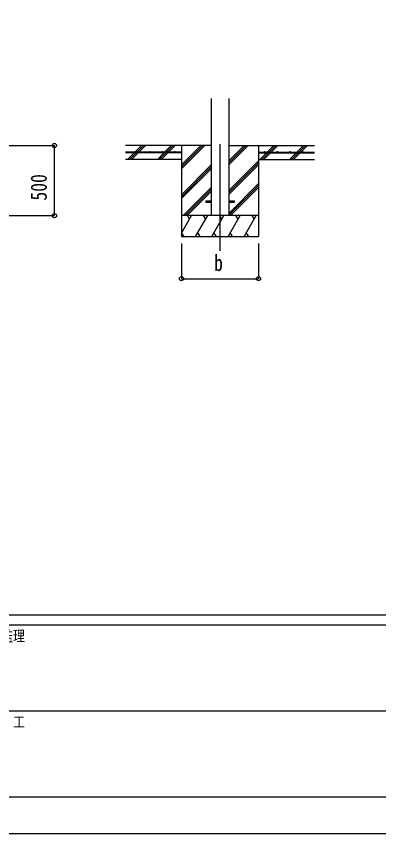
# Model space of a CAD drawing. Units: millimetres, scale not verified. Extents: x -14718 to 14718, y -10395 to 10395.
# Drawn here: x -4164 to -1578, y -10395 to -4566 of the extents above; entities that cross this region are included whole.
import ezdxf
from ezdxf.enums import TextEntityAlignment as Align

# ---------------------------------------------------------------- set-up
doc = ezdxf.new("R2010")
doc.units = ezdxf.units.MM
doc.header["$LTSCALE"] = 40
for name, color, linetype in [('0-4_YKK_12', 2, 'Continuous'), ('0-5_YKK_13', 4, 'Continuous'), ('0-6_YKK_A1', 4, 'Continuous'), ('0-7_YKK_D', 6, 'Continuous'), ('0-8_YKK_ZWAK', 7, 'Continuous')]:
    doc.layers.add(name, color=color, linetype=linetype)
doc.styles.add('ＭＳ ゴシック', font='')
doc.styles.get('ＭＳ ゴシック').set_extended_font_data('MS Gothic')

msp = doc.modelspace()

# ---------------------------------------------------------------- linework, layer by layer
at = {"layer": '0-4_YKK_12'}
msp.add_line((-2710.43, -5478.29), (-2710.43, -6237.5), dxfattribs=at)
at = {"layer": '0-5_YKK_13'}
for p, q in [((-2810.43, -5883), (-2810.43, -5892)), ((-2810.43, -5883), (-2772.93, -5883)), ((-2647.93, -5883), (-2610.43, -5883)), ((-2610.43, -5883), (-2610.43, -5892)), ((-2810.43, -5892), (-2772.93, -5892)), ((-2647.93, -5892), (-2610.43, -5892))]:
    msp.add_line(p, q, dxfattribs=at)
at = {"layer": '0-6_YKK_A1'}
for p, q in [((-2772.93, -5151.15), (-2772.93, -5987.5)), ((-2647.93, -5151.15), (-2647.93, -5987.5)), ((-2772.93, -5487.5), (-3385.43, -5487.5)), ((-2985.43, -5535), (-3385.43, -5535)), ((-3318.6, -5535), (-3271.1, -5487.5)), ((-3304.46, -5535), (-3302.79, -5533.33)), ((-3299.6, -5530.14), (-3256.96, -5487.5)), ((-3290.31, -5535), (-3242.81, -5487.5)), ((-3106.47, -5535), (-3058.97, -5487.5)), ((-3092.32, -5535), (-3044.82, -5487.5)), ((-3078.18, -5535), (-3030.68, -5487.5)), ((-2985.43, -5487.5), (-2985.43, -6137.5)), ((-2985.43, -5654.38), (-2818.55, -5487.5)), ((-2985.43, -5640.24), (-2832.69, -5487.5)), ((-2985.43, -5626.1), (-2846.83, -5487.5)), ((-2985.43, -5535), (-2985.43, -5540)), ((-2647.93, -5625.25), (-2510.18, -5487.5)), ((-2647.93, -5611.11), (-2524.32, -5487.5)), ((-2647.93, -5596.96), (-2538.47, -5487.5)), ((-2647.93, -5487.5), (-2035.43, -5487.5)), ((-2435.43, -5487.5), (-2435.43, -6137.5)), ((-2435.43, -5535), (-2035.43, -5535)), ((-2435.43, -5535), (-2435.43, -5540)), ((-2373.83, -5535), (-2326.33, -5487.5)), ((-2359.69, -5535), (-2312.19, -5487.5)), ((-2345.55, -5535), (-2298.05, -5487.5)), ((-2161.7, -5535), (-2114.2, -5487.5)), ((-2147.56, -5535), (-2100.06, -5487.5)), ((-2133.42, -5535), (-2085.92, -5487.5)), ((-2985.43, -5540), (-3385.43, -5540)), ((-2985.43, -5587.5), (-3385.43, -5587.5)), ((-3371.1, -5587.5), (-3323.6, -5540)), ((-3356.96, -5587.5), (-3309.46, -5540)), ((-3342.81, -5587.5), (-3295.31, -5540)), ((-3157.56, -5586.1), (-3111.47, -5540)), ((-3144.82, -5587.5), (-3097.32, -5540)), ((-3130.68, -5587.5), (-3083.18, -5540)), ((-2435.43, -5540), (-2035.43, -5540)), ((-2435.43, -5587.5), (-2035.43, -5587.5)), ((-2426.33, -5587.5), (-2378.83, -5540)), ((-2412.19, -5587.5), (-2364.69, -5540)), ((-2398.05, -5587.5), (-2350.55, -5540)), ((-2214.2, -5587.5), (-2166.7, -5540)), ((-2200.06, -5587.5), (-2152.56, -5540)), ((-2185.92, -5587.5), (-2138.42, -5540)), ((-2985.43, -5838.23), (-2772.93, -5625.73)), ((-2985.43, -5852.37), (-2772.93, -5639.87)), ((-2647.93, -5809.09), (-2435.43, -5596.6)), ((-2647.93, -5823.24), (-2435.43, -5610.74)), ((-2647.93, -5837.38), (-2435.43, -5624.88)), ((-2985.43, -5866.51), (-2772.93, -5654.01)), ((-2647.93, -5971.22), (-2435.43, -5758.73)), ((-2972.57, -5987.5), (-2772.93, -5787.86)), ((-2958.43, -5987.5), (-2772.93, -5802)), ((-2944.29, -5987.5), (-2772.93, -5816.14)), ((-2647.93, -5985.37), (-2435.43, -5772.87)), ((-2635.92, -5987.5), (-2435.43, -5787.01)), ((-2435.43, -5987.5), (-2985.43, -5987.5)), ((-2985.43, -6112.95), (-2913, -5987.5)), ((-2928, -6013.48), (-2943, -5987.5)), ((-2884.13, -6137.5), (-2797.53, -5987.5)), ((-2812.53, -6013.48), (-2827.53, -5987.5)), ((-2768.66, -6137.5), (-2682.06, -5987.5)), ((-2697.06, -6013.48), (-2712.06, -5987.5)), ((-2653.19, -6137.5), (-2566.59, -5987.5)), ((-2581.59, -6013.48), (-2596.59, -5987.5)), ((-2537.72, -6137.5), (-2451.12, -5987.5)), ((-2466.12, -6013.48), (-2481.12, -5987.5)), ((-2984.61, -6111.52), (-2969.61, -6137.5)), ((-2869.14, -6111.52), (-2854.14, -6137.5)), ((-2753.67, -6111.52), (-2738.67, -6137.5)), ((-2638.19, -6111.52), (-2623.19, -6137.5)), ((-2522.73, -6111.52), (-2507.73, -6137.5)), ((-2985.43, -6137.5), (-2435.43, -6137.5))]:
    msp.add_line(p, q, dxfattribs=at)
for centre in [(-3300.43, -5532.5), (-3210.43, -5532.5), (-3120.43, -5532.5), (-3030.43, -5532.5), (-2390.43, -5532.5), (-2300.43, -5532.5), (-2210.43, -5532.5), (-2120.43, -5532.5)]:
    msp.add_circle(centre, 2.5, dxfattribs=at)
at = {"layer": '0-7_YKK_D'}
for p, q in [((-4442.43, -5487.5), (-3891.43, -5487.5)), ((-3892.43, -5987.5), (-3892.43, -5487.5)), ((-4842.43, -5987.5), (-3891.43, -5987.5)), ((-2985.43, -6187.5), (-2985.43, -6438.5)), ((-2435.43, -6187.5), (-2435.43, -6438.5)), ((-2985.43, -6437.5), (-2435.43, -6437.5))]:
    msp.add_line(p, q, dxfattribs=at)
for centre in [(-3892.43, -5487.5), (-3892.43, -5987.5), (-2985.43, -6437.5), (-2435.43, -6437.5)]:
    msp.add_circle(centre, 14.88, dxfattribs=at)
at = {"layer": '0-8_YKK_ZWAK'}
for p, q in [((13632.57, -8837.5), (-13667.43, -8837.5)), ((-17.43, -8907.5), (-4567.43, -8907.5)), ((-4541.18, -9520), (-17.43, -9520)), ((-4567.43, -10132.5), (-17.43, -10132.5))]:
    msp.add_line(p, q, dxfattribs=at)
msp.add_lwpolyline([(-14717.5, -10395), (14717.5, -10395), (14717.5, 10395), (-14717.5, 10395)], close=True, dxfattribs=at)

# ---------------------------------------------------------------- texts
at = {"layer": '0-7_YKK_D', "style": 'ＭＳ ゴシック', "width": 0.8}
msp.add_text('500', height=115.5, rotation=90, dxfattribs=at).set_placement((-3912.43, -5880.3), align=Align.BOTTOM_LEFT)
msp.add_text('b', height=115.5, dxfattribs=at).set_placement((-2752.43, -6417.5), align=Align.BOTTOM_LEFT)
at = {"layer": '0-8_YKK_ZWAK', "style": 'ＭＳ ゴシック', "width": 0.8}
for s, p in [('設計監理', (-4439.1, -9047.5)), ('施\u3000\u3000工', (-4439.1, -9660))]:
    msp.add_text(s, height=76.98, dxfattribs=at).set_placement(p, align=Align.BOTTOM_LEFT)

doc.saveas('drawing.dxf')
